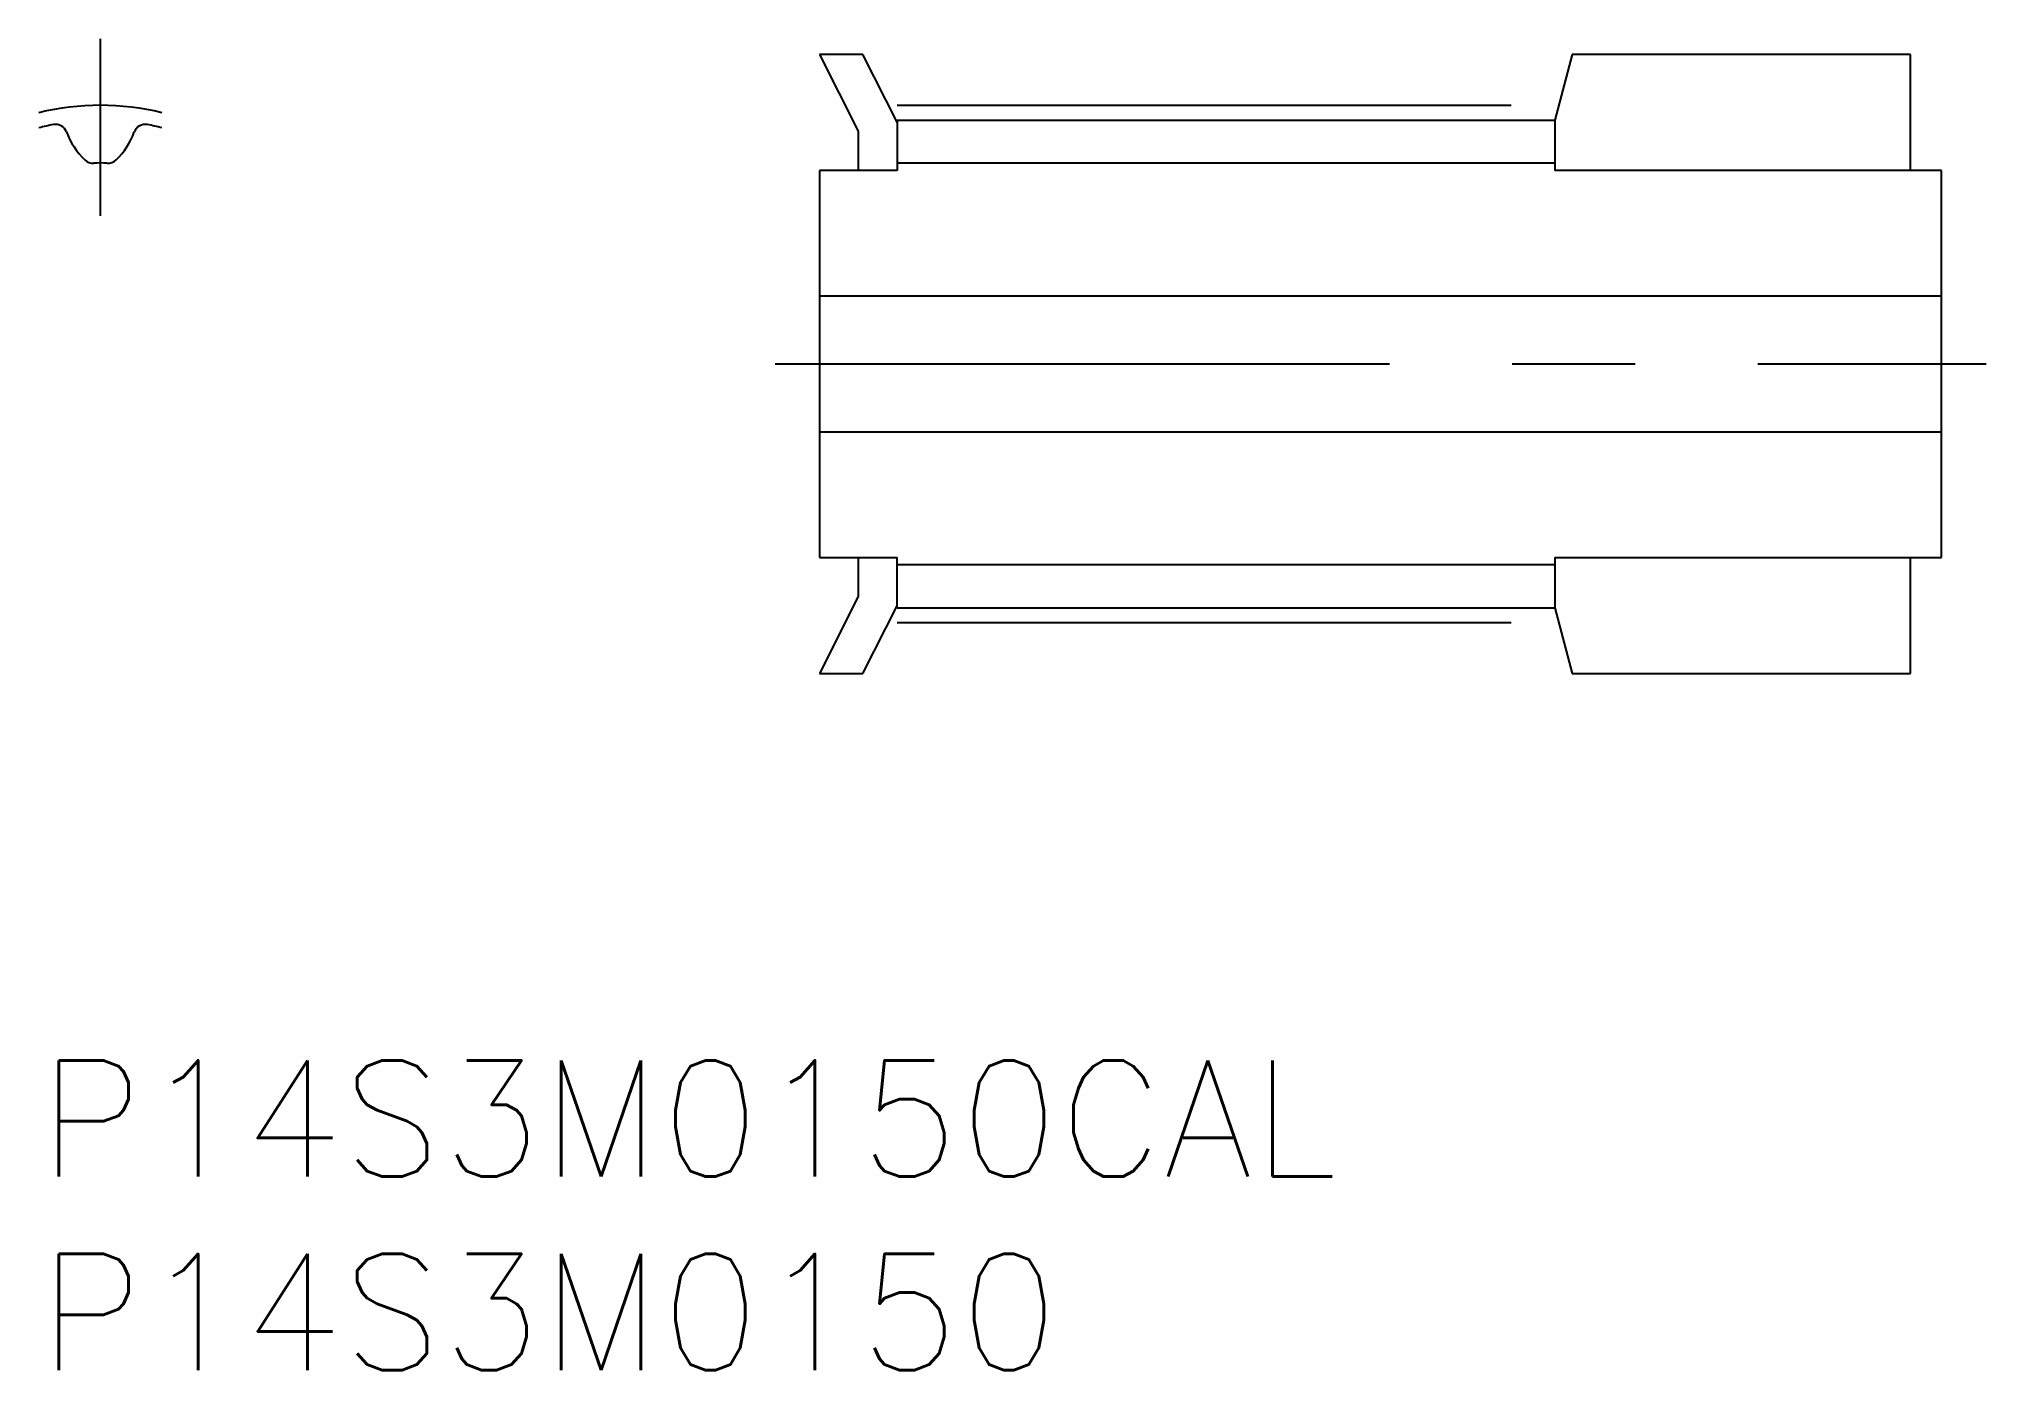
# Model space of a CAD drawing. Extents: x 0 to 50.3, y -8 to 26.4.
import ezdxf

# ---------------------------------------------------------------- set-up
doc = ezdxf.new("R2010")
doc.units = 0
doc.header["$LTSCALE"] = 0.5
doc.linetypes.add('CENTER', pattern=[50.8, 31.75, -6.35, 6.35, -6.35])
for name, color, linetype in [('MSM_CENTER', 1, 'CENTER'), ('MSM_CONTINUOUS', 7, 'CONTINUOUS'), ('MSM_PART_NUMBER', 7, 'CONTINUOUS')]:
    doc.layers.add(name, color=color, linetype=linetype)
doc.styles.get("Standard").update_dxf_attribs({"font": 'txt.shx', "height": 1, "bigfont": 'bigfont.shx'})

# ---------------------------------------------------------------- blocks, each defined once
blk = doc.blocks.new('*U22')
at = {"layer": 'MSM_PART_NUMBER'}
blk.add_text('P14S3M0150CAL', height=3, dxfattribs=at).set_placement((0, -3))
blk = doc.blocks.new('*U23')
at = {"layer": 'MSM_PART_NUMBER'}
blk.add_text('P14S3M0150', height=3, dxfattribs=at).set_placement((0, -8))

msp = doc.modelspace()

# ---------------------------------------------------------------- linework, layer by layer
at = {"layer": 'MSM_CENTER'}
for p, q in [((1.589, 21.827), (1.589, 26.4)), ((22.179, 24.685), (39.179, 24.685)), ((19.03, 18), (50.328, 18)), ((22.179, 11.315), (39.179, 11.315))]:
    msp.add_line(p, q, dxfattribs=at)
msp.add_arc((1.589, 18), 6.685, 76.2458, 103.7542, dxfattribs=at)
at = {"layer": 'MSM_CONTINUOUS'}
for p, q in [((21.298, 26), (20.179, 26)), ((20.179, 26), (21.179, 24.013)), ((22.179, 24.25), (21.298, 26)), ((39.633, 26), (39.179, 24.305)), ((48.379, 26), (39.633, 26)), ((48.379, 23), (48.379, 26)), ((22.179, 24.305), (22.179, 23)), ((22.179, 24.305), (39.179, 24.305)), ((39.179, 24.305), (39.179, 23)), ((21.179, 24.013), (21.179, 23)), ((39.179, 23.194), (22.179, 23.194)), ((20.179, 23), (20.179, 13)), ((22.179, 23), (20.179, 23)), ((49.179, 23), (39.179, 23)), ((49.179, 13), (49.179, 23)), ((49.179, 19.75), (20.179, 19.75)), ((20.179, 16.25), (49.179, 16.25)), ((20.179, 13), (22.179, 13)), ((21.179, 13), (21.179, 11.987)), ((22.179, 11.695), (22.179, 13)), ((39.179, 12.806), (22.179, 12.806)), ((39.179, 13), (39.179, 11.695)), ((39.179, 13), (49.179, 13)), ((48.379, 10), (48.379, 13)), ((21.179, 11.987), (20.179, 10)), ((21.298, 10), (22.179, 11.75)), ((22.179, 11.695), (39.179, 11.695)), ((39.179, 11.695), (39.633, 10)), ((20.179, 10), (21.298, 10)), ((39.633, 10), (48.379, 10))]:
    msp.add_line(p, q, dxfattribs=at)
for centre, radius, start, end in [((1.589, 18), 6.305, 101.1133, 104.601), ((0.432, 23.892), 0.3, 20.3894, 101.1133), ((2.747, 23.892), 0.3, 78.8867, 159.6106), ((1.589, 18), 6.305, 75.399, 78.8867), ((2.564, 24.685), 1.975, 200.3894, 225.6808), ((0.614, 24.685), 1.975, 314.3192, 339.6106), ((1.394, 23.487), 0.3, 225.6808, 274.9233), ((1.589, 21.22), 1.975, 85.0767, 94.9233), ((1.785, 23.487), 0.3, 265.0767, 314.3192)]:
    msp.add_arc(centre, radius, start, end, dxfattribs=at)

# ---------------------------------------------------------------- block references
for name in ['*U22', '*U23']:
    msp.add_blockref(name, (0, 0), dxfattribs=at)

doc.saveas('drawing.dxf')
